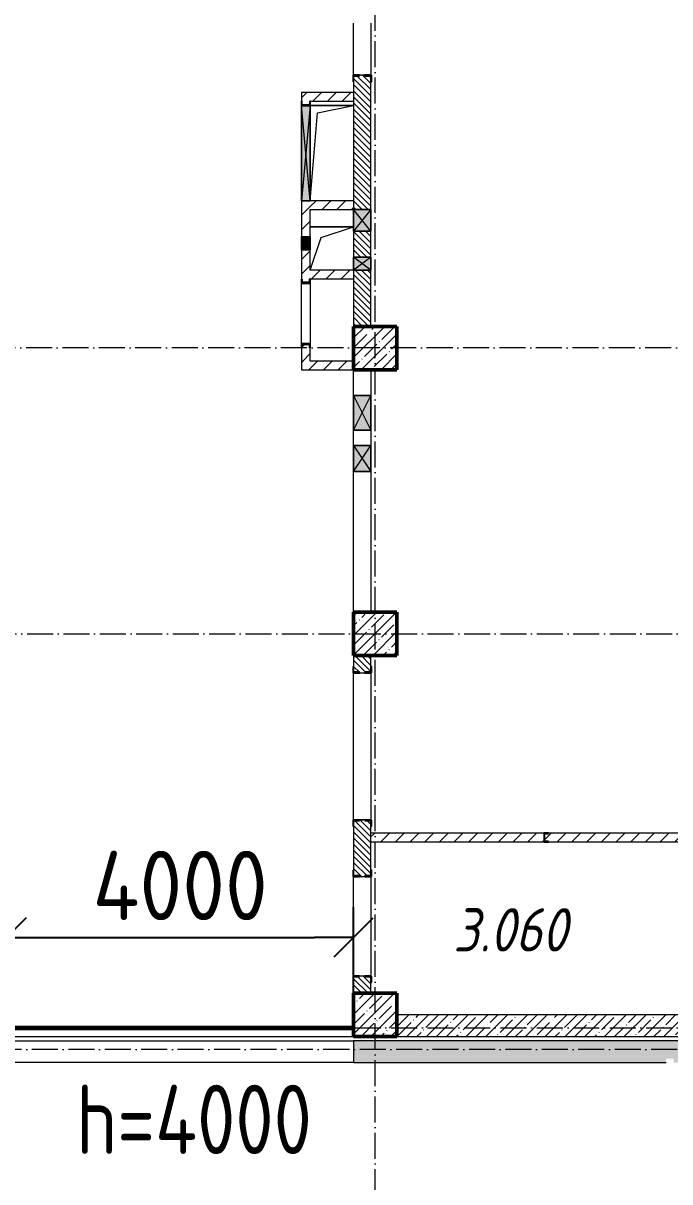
# Model space of a CAD drawing. Header units: millimetres. Extents: x 2294 to 908349, y -83289 to 219220.
# Drawn here: x 171373 to 178832, y 13880 to 27256 of the extents above; entities that cross this region are included whole.
import ezdxf

# ---------------------------------------------------------------- set-up
doc = ezdxf.new("R2010")
doc.units = ezdxf.units.MM
doc.linetypes.add('50_200_ШТРИХ_1Т_ш5_п1_п1_', pattern=[700, 500, -100, 0, -100])
for name, color, linetype, lineweight in [('A-DETL-GENF-OTLN', 7, 'Continuous', 9), ('A-FLOR-____-OTLN', 7, 'Continuous', 9), ('A-GENM-____-MCUT', 7, 'Continuous', 25), ('A-GENM-____-OTLN', 7, 'Continuous', 9), ('A-GENM-____-OTLN-1', 7, 'Continuous', 25), ('A-GLAZ-____-OTLN', 7, 'Continuous', 9), ('A-WALL-____-MCUT-1', 7, 'Continuous', 9), ('A-WALL-____-MCUT-3', 7, 'Continuous', 9), ('A-WALL-____-OTLN', 7, 'Continuous', 9), ('A-WALL-____-PATT-1', 7, 'Continuous', 9), ('A-WALL-FNSH-MCUT-1', 7, 'Continuous', 9), ('I-WALL-____-OTLN', 7, 'Continuous', 9), ('S-COLS-____-MCUT', 7, 'Continuous', 50), ('S-COLS-____-OTLN', 7, 'Continuous', 9), ('S-GRID-____-OTLN-1', 7, '50_200_ШТРИХ_1Т_ш5_п1_п1_', 9), ('Марки помещений', 7, 'Continuous', 9)]:
    doc.layers.add(name, color=color, linetype=linetype, lineweight=lineweight)
doc.styles.add('ISOCPEUR_I_2', font='isocpeui.ttf', dxfattribs={"width": 0.85, "height": 2.3})
doc.styles.get("Standard").update_dxf_attribs({"font": 'arial.ttf'})
doc.styles.add('СПДС', font='isocpeur.ttf', dxfattribs={"width": 0.9})
doc.dimstyles.new('Размера А3', dxfattribs={"dimtxt": 800, "dimasz": 450, "dimexe": 350, "dimexo": 100, "dimgap": 200, "dimtad": 1, "dimdec": 0, "dimrnd": 10, "dimzin": 0, "dimdsep": 46, "dimtxsty": 'СПДС', "dimblk": 'ARROWHEAD_6', "dimcen": 1, "dimclrd": 5, "dimclre": 5, "dimclrt": 5, "dimazin": 0, "dimtfac": 1, "dimtdec": 0, "dimtmove": 2, "dimatfit": 3, "dimfxl": 1, "dimtolj": 1, "dimtzin": 0, "dimarcsym": 0})
pattern_1 = [(135, (165583.507, 6025.276), (-35.35534, -35.35534), [])]
pattern_2 = [(45, (165583.5, 6025.28), (-114.04925, 114.04925), []), (45, (165697.56, 6025.28), (-114.04925, 114.04925), [201.612, -40.322, 3.353, -36.97])]
pattern_3 = [(45, (165583.51, 6025.28), (-84.8528, 84.8528), [])]

# ---------------------------------------------------------------- blocks, each defined once
blk = doc.blocks.new('3osi')
at = {"layer": 'S-GRID-____-OTLN-1', "color": 251, "ltscale": 0.6, "true_color": 0x636466}
for p, q in [((175433.5, 1542.7), (175433.5, 55906.2)), ((192291.2, 23506.3), (160914.7, 23506.3)), ((160914.7, 20206.3), (192291.2, 20206.3)), ((160914.7, 15656.3), (189454.1, 15656.3)), ((269657.9, 15406.3), (161153.7, 15406.3))]:
    blk.add_line(p, q, dxfattribs=at)
blk = doc.blocks.new('BSC_Колонна _Прямоугольная - 500х500-V122-АР1_План отверстий 3 этажа в осях 1-64_А-ГГ')
at = {"layer": 'S-COLS-____-OTLN'}
h = blk.add_hatch(dxfattribs=at)
h.set_pattern_fill('FP_145', color=256, style=0, pattern_type=2)
h.set_pattern_definition([(45, (-9850, -9781.04), (-114.0493, 114.0493), []), (45, (-9735.95, -9781.04), (-114.0493, 114.0493), [201.613, -40.323, 3.353, -36.97])])
h.paths.add_polyline_path([(-250, -250), (250, -250), (250, 250), (-250, 250)], flags=0)
at = {"layer": 'S-COLS-____-MCUT'}
for p, q in [((250, 250), (-250, 250)), ((-250, 250), (-250, -250)), ((250, -250), (250, 250)), ((-250, -250), (250, -250))]:
    blk.add_line(p, q, dxfattribs=at)
blk = doc.blocks.new('BSC_Колонна _Прямоугольная - 500х500-V124-АР1_План отверстий 3 этажа в осях 1-64_А-ГГ')
at = {"layer": 'S-COLS-____-OTLN'}
h = blk.add_hatch(dxfattribs=at)
h.set_pattern_fill('FP_147', color=256, style=0, pattern_type=2)
h.set_pattern_definition([(45, (-9850, -17481.04), (-114.0493, 114.0493), []), (45, (-9735.95, -17481.04), (-114.0493, 114.0493), [201.613, -40.323, 3.353, -36.97])])
h.paths.add_polyline_path([(-250, -250), (250, -250), (250, 250), (-250, 250)], flags=0)
at = {"layer": 'S-COLS-____-MCUT'}
for p, q in [((250, 250), (-250, 250)), ((-250, 250), (-250, -250)), ((250, -250), (250, 250)), ((-250, -250), (250, -250))]:
    blk.add_line(p, q, dxfattribs=at)
blk = doc.blocks.new('АР_Перемычка - АР_Перемычка-28704962-АР1_План отверстий 3 этажа в осях 1-64_А-ГГ')
at = {"layer": 'A-GENM-____-OTLN'}
blk.add_line((-350, -100), (-342, -100), dxfattribs=at)
blk = doc.blocks.new('154_Фахверк_СКБ_Швеллер - Тип_100_3960-28318856-АР1_План отверстий 3 этажа в осях 1-64_А-ГГ')
at = {"layer": 'A-GENM-____-MCUT'}
for p, q in [((175, 50), (125, 50)), ((125, 50), (125, -50)), ((128, 47), (175, 47)), ((128, -47), (128, 47)), ((175, 47), (175, 50)), ((125, -50), (175, -50)), ((175, -47), (128, -47)), ((175, -50), (175, -47))]:
    blk.add_line(p, q, dxfattribs=at)
blk = doc.blocks.new('154_Стойка_СКБ_Уголок - СМ-2180_200-28268025-АР1_План отверстий 3 этажа в осях 1-64_А-ГГ')
at = {"layer": 'A-GENM-____-MCUT'}
for p, q in [((125, 156), (125, 81)), ((200, 156), (125, 156)), ((131, 81), (131, 150)), ((131, 150), (200, 150)), ((200, 150), (200, 156)), ((125, 81), (131, 81)), ((131, 19), (125, 19)), ((125, 19), (125, -56)), ((131, -50), (131, 19)), ((125, -56), (200, -56)), ((200, -50), (131, -50)), ((200, -56), (200, -50))]:
    blk.add_line(p, q, dxfattribs=at)
blk = doc.blocks.new('Фахверк_СКБ_Уголок - 200_3550_зеркало-28264001-АР1_План отверстий 3 этажа в осях 1-64_А-ГГ')
at = {"layer": 'A-GENM-____-MCUT'}
for p, q in [((200, 156), (125, 156)), ((125, 156), (125, 81)), ((131, 81), (131, 150)), ((131, 150), (200, 150)), ((200, 150), (200, 156)), ((125, 81), (131, 81)), ((131, 19), (125, 19)), ((125, 19), (125, -56)), ((131, -50), (131, 19)), ((125, -56), (200, -56)), ((200, -50), (131, -50)), ((200, -56), (200, -50))]:
    blk.add_line(p, q, dxfattribs=at)
blk = doc.blocks.new('154_Стойка_СКБ_Уголок - СМ-2480_200-28346303-АР1_План отверстий 3 этажа в осях 1-64_А-ГГ')
at = {"layer": 'A-GENM-____-MCUT'}
for p, q in [((125, 156), (125, 81)), ((200, 156), (125, 156)), ((131, 81), (131, 150)), ((131, 150), (200, 150)), ((200, 150), (200, 156)), ((125, 81), (131, 81)), ((131, 19), (125, 19)), ((125, 19), (125, -56)), ((131, -50), (131, 19)), ((125, -56), (200, -56)), ((200, -50), (131, -50)), ((200, -56), (200, -50))]:
    blk.add_line(p, q, dxfattribs=at)
blk = doc.blocks.new('Стойка_Влож_Полоса боковая - Полоса-28213942-АР1_План отверстий 3 этажа в осях 1-64_А-ГГ')
at = {"layer": 'A-GENM-____-OTLN'}
for p, q in [((-5, 60), (0, 60)), ((-5, -60), (-5, 60)), ((0, 31), (0, -31)), ((0, -60), (-5, -60))]:
    blk.add_line(p, q, dxfattribs=at)
blk = doc.blocks.new('AR_Отверстие прямоугольное _в плите_ - AR_Отверстие прямоугольное _в плите_-V199-АР1_План отверстий 3 этажа в осях 1-64_А-ГГ')
at = {"layer": 'A-GENM-____-OTLN'}
for p, q in [((250, 250), (-250, 250)), ((-125, 125), (250, 250)), ((-250, -250), (-125, 125))]:
    blk.add_line(p, q, dxfattribs=at)
blk = doc.blocks.new('AR_Отверстие прямоугольное _в плите_ - AR_Отверстие прямоугольное _в плите_-30552711-АР1_План отверстий 3 этажа в осях 1-64_А-ГГ')
at = {"layer": 'A-GENM-____-OTLN'}
for p, q in [((250, 550), (-250, 550)), ((-167, 467), (250, 550)), ((-250, -550), (-167, 467))]:
    blk.add_line(p, q, dxfattribs=at)
blk = doc.blocks.new('154_Стойка_СКБ_Швеллер - СМ-2180_100-28318692-АР1_План отверстий 3 этажа в осях 1-64_А-ГГ')
at = {"layer": 'A-GENM-____-MCUT'}
for p, q in [((171, 50), (125, 50)), ((125, 50), (125, -50)), ((129.5, 42.4), (171, 42.4)), ((129.5, -42.4), (129.5, 42.4)), ((171, 42.4), (171, 50)), ((125, -50), (171, -50)), ((171, -42.4), (129.5, -42.4)), ((171, -50), (171, -42.4))]:
    blk.add_line(p, q, dxfattribs=at)
blk = doc.blocks.new('AR_Отверстие прямоугольное _в стене__БезПР - AR_Отверстие прямоугольное _в стене__БезПР-36427964-АР1_План отверстий 3 этажа в осях 1-64_А-ГГ')
at = {"layer": 'A-GLAZ-____-OTLN'}
blk.add_hatch(color=256, dxfattribs=at).paths.add_polyline_path([(-150, -100), (150, -100), (150, 100), (-150, 100)], flags=0)
at = {"layer": 'A-DETL-GENF-OTLN'}
for p, q in [((-150, -100), (-150, 100)), ((-150, 100), (150, 100)), ((150, 100), (-150, -100)), ((-150, 100), (150, -100)), ((150, 100), (-150, 100)), ((-150, 100), (-150, -100)), ((150, 100), (150, -100)), ((150, -100), (150, 100)), ((150, -100), (-150, -100)), ((-150, -100), (150, -100))]:
    blk.add_line(p, q, dxfattribs=at)
at = {"layer": 'A-GLAZ-____-OTLN'}
blk.add_line((150, 100), (-150, 100), dxfattribs=at)
blk = doc.blocks.new('AR_Отверстие прямоугольное _в стене_ - AR_Отверстие прямоугольное _в стене__ОВ-36943067-АР1_План отверстий 3 этажа в осях 1-64_А-ГГ')
at = {"layer": 'A-GLAZ-____-OTLN'}
blk.add_hatch(color=256, dxfattribs=at).paths.add_polyline_path([(-550, -50), (550, -50), (550, 50), (-550, 50), (-550, -47)], flags=0)
at = {"layer": 'A-DETL-GENF-OTLN'}
for p, q in [((-550, 50), (550, 50)), ((550, 50), (-550, -50)), ((-550, 50), (550, -50)), ((550, 50), (-550, 50)), ((550, 50), (550, -50)), ((550, -50), (550, 50)), ((550, -50), (-550, -50)), ((-550, -50), (550, -50))]:
    blk.add_line(p, q, dxfattribs=at)
blk = doc.blocks.new('AR_Отверстие прямоугольное _в стене__БезПР - AR_Отверстие прямоугольное _в стене__БезПР-36992797-АР1_План отверстий 3 этажа в осях 1-64_А-ГГ')
at = {"layer": 'A-GLAZ-____-OTLN'}
blk.add_hatch(color=256, dxfattribs=at).paths.add_polyline_path([(-200, -100), (200, -100), (200, 100), (-200, 100)], flags=0)
at = {"layer": 'A-DETL-GENF-OTLN'}
for p, q in [((-200, -100), (-200, 100)), ((-200, 100), (200, 100)), ((200, 100), (-200, -100)), ((-200, 100), (200, -100)), ((200, 100), (-200, 100)), ((-200, 100), (-200, -100)), ((200, 100), (200, -100)), ((200, -100), (200, 100)), ((200, -100), (-200, -100)), ((-200, -100), (200, -100))]:
    blk.add_line(p, q, dxfattribs=at)
at = {"layer": 'A-GLAZ-____-OTLN'}
blk.add_line((200, 100), (-200, 100), dxfattribs=at)
blk = doc.blocks.new('AR_Отверстие прямоугольное _в стене__БезПР - AR_Отверстие прямоугольное _в стене__БезПР-36427593-АР1_План отверстий 3 этажа в осях 1-64_А-ГГ')
at = {"layer": 'A-GLAZ-____-OTLN'}
blk.add_hatch(color=256, dxfattribs=at).paths.add_polyline_path([(75, 100), (-75, 100), (-75, -100), (75, -100)], flags=0)
at = {"layer": 'A-DETL-GENF-OTLN'}
for p, q in [((-75, -100), (-75, 100)), ((-75, 100), (75, 100)), ((75, 100), (-75, -100)), ((-75, 100), (75, -100)), ((75, 100), (-75, 100)), ((-75, 100), (-75, -100)), ((75, 100), (75, -100)), ((75, -100), (75, 100)), ((75, -100), (-75, -100)), ((-75, -100), (75, -100))]:
    blk.add_line(p, q, dxfattribs=at)
blk = doc.blocks.new('AR_Отверстие прямоугольное _в стене__БезПР - AR_Отверстие прямоугольное _в стене__БезПР-36428168-АР1_План отверстий 3 этажа в осях 1-64_А-ГГ')
at = {"layer": 'A-GLAZ-____-OTLN'}
blk.add_hatch(color=256, dxfattribs=at).paths.add_polyline_path([(75, -50), (75, 50), (-75, 50), (-75, -50)], flags=0)
at = {"layer": 'A-DETL-GENF-OTLN'}
for p, q in [((-75, -50), (-75, 50)), ((-75, 50), (75, 50)), ((75, 50), (-75, -50)), ((-75, 50), (75, -50)), ((75, 50), (-75, 50)), ((-75, 50), (-75, -50)), ((75, 50), (75, -50)), ((75, -50), (75, 50)), ((75, -50), (-75, -50)), ((-75, -50), (75, -50))]:
    blk.add_line(p, q, dxfattribs=at)
blk = doc.blocks.new('AR_Отверстие прямоугольное _в стене__БезПР - AR_Отверстие прямоугольное _в стене__БезПР-36899716-АР1_План отверстий 3 этажа в осях 1-64_А-ГГ')
at = {"layer": 'A-GLAZ-____-OTLN'}
blk.add_hatch(color=256, dxfattribs=at).paths.add_polyline_path([(125, 100), (-125, 100), (-125, -100), (125, -100)], flags=0)
at = {"layer": 'A-DETL-GENF-OTLN'}
for p, q in [((-125, -100), (-125, 100)), ((-125, 100), (125, 100)), ((125, 100), (-125, -100)), ((-125, 100), (125, -100)), ((125, 100), (-125, 100)), ((-125, 100), (-125, -100)), ((125, 100), (125, -100)), ((125, -100), (125, 100)), ((125, -100), (-125, -100)), ((-125, -100), (125, -100))]:
    blk.add_line(p, q, dxfattribs=at)
blk = doc.blocks.new('154_Фахверк_СКБ_Швеллер - Тип_100_3960_зеркало-36793856-АР1_План отверстий 3 этажа в осях 1-64_А-ГГ')
at = {"layer": 'A-GENM-____-MCUT'}
for p, q in [((175, 50), (125, 50)), ((125, 50), (125, -50)), ((128, 47), (175, 47)), ((128, -47), (128, 47)), ((175, 47), (175, 50)), ((125, -50), (175, -50)), ((175, -47), (128, -47)), ((175, -50), (175, -47))]:
    blk.add_line(p, q, dxfattribs=at)
blk = doc.blocks.new('3floor')
at = {"layer": 'A-WALL-____-PATT-1'}
h = blk.add_hatch(dxfattribs=at)
h.set_pattern_fill('FP_6', color=256, style=0, pattern_type=2)
h.set_pattern_definition(pattern_1)
h.paths.add_polyline_path([(175384, 23756), (175384, 24406), (175184, 24406), (175184, 23756)], flags=0)
h.paths.add_polyline_path([(175328, 24556), (175384, 24556), (175384, 24856), (175184, 24856), (175184, 24556)], flags=0)
h.paths.add_polyline_path([(175384, 25106), (175384, 26650), (175315, 26650), (175315, 26656), (175253, 26656), (175253, 26650), (175184, 26650), (175184, 25106), (175290, 25106)], flags=0)
h.paths.add_polyline_path([(175253, 28356), (175315, 28356), (175315, 28362), (175384, 28362), (175384, 28556), (175184, 28556), (175184, 28362), (175253, 28362)], flags=0)
h = blk.add_hatch(dxfattribs=at)
h.set_pattern_fill('FP_4', color=256, style=0, pattern_type=2)
h.set_pattern_definition(pattern_3)
h.paths.add_polyline_path([(174684, 23356), (174684, 23510), (174676, 23510), (174676, 23552), (174591, 23552), (174591, 23510), (174584, 23510), (174584, 23356), (174676, 23356)], flags=0)
h.paths.add_polyline_path([(174591, 24261), (174676, 24261), (174676, 24302), (174684, 24302), (174684, 24641), (174584, 24641), (174584, 24302), (174591, 24302), (174591, 24268)], flags=0)
h.paths.add_polyline_path([(174640, 24791), (174684, 24791), (174684, 25206), (174584, 25206), (174584, 24791)], flags=0)
h.paths.add_polyline_path([(174595, 26309), (174681, 26309), (174681, 26356), (174684, 26356), (174684, 26456), (174584, 26456), (174584, 26356), (174587, 26356), (174587, 26309)], flags=0)
h = blk.add_hatch(dxfattribs=at)
h.set_pattern_fill('FP_4', color=256, style=0, pattern_type=2)
h.set_pattern_definition(pattern_3)
h.paths.add_polyline_path([(174684, 26356), (175184, 26356), (175184, 26456), (174684, 26456)], flags=0)
h = blk.add_hatch(dxfattribs=at)
h.set_pattern_fill('FP_4', color=256, style=0, pattern_type=2)
h.set_pattern_definition(pattern_3)
h.paths.add_polyline_path([(174684, 25106), (175184, 25106), (175184, 25206), (174684, 25206)], flags=0)
h = blk.add_hatch(dxfattribs=at)
h.set_pattern_fill('FP_4', color=256, style=0, pattern_type=2)
h.set_pattern_definition(pattern_3)
h.paths.add_polyline_path([(175184, 24306), (175184, 24406), (174684, 24406), (174684, 24306)], flags=0)
h = blk.add_hatch(dxfattribs=at)
h.set_pattern_fill('FP_4', color=256, style=0, pattern_type=2)
h.set_pattern_definition(pattern_3)
h.paths.add_polyline_path([(175184, 23256), (175184, 23356), (174584, 23356), (174584, 23256)], flags=0)
h = blk.add_hatch(dxfattribs=at)
h.set_pattern_fill('FP_6', color=256, style=0, pattern_type=2)
h.set_pattern_definition(pattern_1)
h.paths.add_polyline_path([(175253, 16056), (175384, 16056), (175384, 16250), (175315, 16250), (175315, 16256), (175253, 16256), (175253, 16250), (175184, 16250), (175184, 16056)], flags=0)
h.paths.add_polyline_path([(175315, 17406), (175315, 17412), (175384, 17412), (175384, 18050), (175315, 18050), (175315, 18056), (175253, 18056), (175253, 18050), (175184, 18050), (175184, 17412), (175253, 17412), (175253, 17406)], flags=0)
h.paths.add_polyline_path([(175253, 19756), (175315, 19756), (175315, 19762), (175384, 19762), (175384, 19956), (175184, 19956), (175184, 19762), (175253, 19762)], flags=0)
h = blk.add_hatch(dxfattribs=at)
h.set_pattern_fill('FP_4', color=256, style=0, pattern_type=2)
h.set_pattern_definition(pattern_3)
h.paths.add_polyline_path([(179334, 17806), (179334, 17906), (177434, 17906), (177434, 17903), (177387, 17903), (177387, 17809), (177434, 17809), (177434, 17806)], flags=0)
h.paths.add_polyline_path([(175384, 17806), (177384, 17806), (177384, 17906), (175384, 17906)], flags=0)
h = blk.add_hatch(dxfattribs=at)
h.set_pattern_fill('FP_38', color=256, style=0, pattern_type=2)
h.set_pattern_definition(pattern_2)
h.paths.add_polyline_path([(188434, 15556), (188434, 15806), (184334, 15806), (184334, 15556), (186779, 15556)], flags=0)
h.paths.add_polyline_path([(183184, 15556), (183184, 15806), (175684, 15806), (175684, 15556), (182361, 15556)], flags=0)
h = blk.add_hatch(dxfattribs=at)
h.set_pattern_fill('FP_38', color=256, style=0, pattern_type=2)
h.set_pattern_definition(pattern_2)
h.paths.add_polyline_path([(188547, 15256), (189134, 15256), (189134, 15506), (184334, 15506), (184334, 15256), (186779, 15256)], flags=0)
h.paths.add_polyline_path([(183184, 15256), (183184, 15506), (175184, 15506), (175184, 15256), (178789, 15256), (178789, 15302), (178876, 15302), (178876, 15256), (181477, 15256)], flags=0)
h.paths.add_polyline_path([(171184, 15256), (171184, 15506), (163634, 15506), (163634, 15256), (170872, 15256)], flags=0)
at = {"layer": 'S-COLS-____-OTLN'}
h = blk.add_hatch(dxfattribs=at)
h.set_pattern_fill('FP_38', color=256, style=0, pattern_type=2)
h.set_pattern_definition(pattern_2)
h.paths.add_polyline_path([(175184, 19956), (175684, 19956), (175684, 20456), (175184, 20456)], flags=0)
at = {"layer": 'A-FLOR-____-OTLN'}
for p, q in [((174684, 26306), (175184, 26306)), ((174684, 24906), (175184, 24906)), ((171184, 15556), (175184, 15556))]:
    blk.add_line(p, q, dxfattribs=at)
at = {"layer": 'A-WALL-____-MCUT-1'}
for p, q in [((178984, 15806), (175684, 15806)), ((175684, 15556), (183184, 15556)), ((183184, 15506), (175184, 15506)), ((175184, 15506), (175184, 15256)), ((175184, 15256), (178789, 15256))]:
    blk.add_line(p, q, dxfattribs=at)
at = {"layer": 'A-WALL-____-MCUT-3'}
for p, q in [((175184, 26581), (175184, 25106)), ((175384, 25106), (175384, 26581)), ((175184, 24856), (175184, 24556)), ((175384, 24556), (175384, 24856)), ((175184, 24406), (175184, 23756)), ((175384, 23756), (175384, 24406)), ((175184, 19956), (175184, 19831)), ((175384, 19956), (175184, 19956)), ((175384, 19831), (175384, 19956)), ((175253, 19756), (175315, 19756)), ((175184, 17981), (175184, 17481)), ((175384, 17481), (175384, 17981)), ((175253, 17406), (175315, 17406)), ((175315, 16256), (175253, 16256)), ((175184, 16181), (175184, 16056)), ((175384, 16056), (175384, 16181))]:
    blk.add_line(p, q, dxfattribs=at)
at = {"layer": 'A-WALL-____-OTLN'}
for p, q in [((171184, 15506), (175184, 15506)), ((175184, 15256), (171184, 15256))]:
    blk.add_line(p, q, dxfattribs=at)
at = {"layer": 'A-WALL-FNSH-MCUT-1'}
for p, q in [((174584, 26456), (174584, 26356)), ((175184, 26456), (174584, 26456)), ((174684, 26356), (175184, 26356)), ((174584, 25206), (174584, 24791)), ((175184, 25206), (174684, 25206)), ((174684, 24791), (174684, 25106)), ((174684, 25106), (175184, 25106)), ((175184, 25106), (175184, 25106)), ((174584, 24641), (174584, 24302)), ((174684, 24406), (174684, 24641)), ((175184, 24406), (174684, 24406)), ((174684, 24302), (174684, 24306)), ((174684, 24306), (175184, 24306)), ((174584, 23510), (174584, 23256)), ((174684, 23356), (174684, 23510)), ((175184, 23356), (174684, 23356)), ((174584, 23256), (175184, 23256)), ((177384, 17906), (175384, 17906)), ((175384, 17806), (177384, 17806)), ((179334, 17906), (177434, 17906)), ((177434, 17806), (179334, 17806))]:
    blk.add_line(p, q, dxfattribs=at)
at = {"layer": 'I-WALL-____-OTLN'}
for p, q in [((175184, 26656), (175184, 27256)), ((175384, 27256), (175384, 26656)), ((174584, 23556), (174584, 24256)), ((174684, 24256), (174684, 23556)), ((175184, 22956), (175184, 23256)), ((175384, 23256), (175384, 22956)), ((175184, 22381), (175184, 22556)), ((175384, 22556), (175384, 22381)), ((175184, 20456), (175184, 22081)), ((175384, 22081), (175384, 20456)), ((175184, 18056), (175184, 19756)), ((175384, 19756), (175384, 18056)), ((175184, 16256), (175184, 17406)), ((175384, 17406), (175384, 16256))]:
    blk.add_line(p, q, dxfattribs=at)
at = {"layer": 'S-COLS-____-MCUT'}
for p, q in [((175684, 20456), (175184, 20456)), ((175184, 20456), (175184, 19956)), ((175684, 19956), (175684, 20456)), ((175184, 19956), (175684, 19956))]:
    blk.add_line(p, q, dxfattribs=at)
at = {"layer": 'A-GENM-____-OTLN'}
for name, p, rotation in [('Стойка_Влож_Полоса боковая - Полоса-28213942-АР1_План отверстий 3 этажа в осях 1-64_А-ГГ', (175284, 26656), 269.9999999999999), ('АР_Перемычка - АР_Перемычка-28704962-АР1_План отверстий 3 этажа в осях 1-64_А-ГГ', (175284, 26656), 89.99999999999991), ('Стойка_Влож_Полоса боковая - Полоса-28213942-АР1_План отверстий 3 этажа в осях 1-64_А-ГГ', (175284, 18056), 269.9999999999999)]:
    blk.add_blockref(name, p, dxfattribs=dict(at, rotation=rotation))
for name, p in [('AR_Отверстие прямоугольное _в плите_ - AR_Отверстие прямоугольное _в плите_-30552711-АР1_План отверстий 3 этажа в осях 1-64_А-ГГ', (174934, 25756)), ('AR_Отверстие прямоугольное _в плите_ - AR_Отверстие прямоугольное _в плите_-V199-АР1_План отверстий 3 этажа в осях 1-64_А-ГГ', (174934, 24656))]:
    blk.add_blockref(name, p, dxfattribs=at)
at = {"layer": 'A-GENM-____-OTLN-1'}
for name, p, rotation in [('154_Стойка_СКБ_Уголок - СМ-2480_200-28346303-АР1_План отверстий 3 этажа в осях 1-64_А-ГГ', (175234, 26781), 269.9999999999999), ('154_Фахверк_СКБ_Швеллер - Тип_100_3960_зеркало-36793856-АР1_План отверстий 3 этажа в осях 1-64_А-ГГ', (174634, 26181), 89.99999999999993), ('154_Стойка_СКБ_Швеллер - СМ-2180_100-28318692-АР1_План отверстий 3 этажа в осях 1-64_А-ГГ', (174634, 24131), 89.99999999999993), ('154_Стойка_СКБ_Швеллер - СМ-2180_100-28318692-АР1_План отверстий 3 этажа в осях 1-64_А-ГГ', (174634, 23681), 269.9999999999999), ('Фахверк_СКБ_Уголок - 200_3550_зеркало-28264001-АР1_План отверстий 3 этажа в осях 1-64_А-ГГ', (175334, 19631), 89.99999999999993), ('154_Стойка_СКБ_Уголок - СМ-2480_200-28346303-АР1_План отверстий 3 этажа в осях 1-64_А-ГГ', (175234, 18181), 269.9999999999999), ('154_Стойка_СКБ_Уголок - СМ-2180_200-28268025-АР1_План отверстий 3 этажа в осях 1-64_А-ГГ', (175334, 17281), 89.99999999999993), ('Фахверк_СКБ_Уголок - 200_3550_зеркало-28264001-АР1_План отверстий 3 этажа в осях 1-64_А-ГГ', (175234, 16381), 269.9999999999999)]:
    blk.add_blockref(name, p, dxfattribs=dict(at, rotation=rotation))
blk.add_blockref('154_Фахверк_СКБ_Швеллер - Тип_100_3960-28318856-АР1_План отверстий 3 этажа в осях 1-64_А-ГГ', (177259, 17856), dxfattribs=at)
at = {"layer": 'A-GLAZ-____-OTLN'}
for name, p, rotation in [('AR_Отверстие прямоугольное _в стене_ - AR_Отверстие прямоугольное _в стене__ОВ-36943067-АР1_План отверстий 3 этажа в осях 1-64_А-ГГ', (174634, 25756), 269.9999999999999), ('AR_Отверстие прямоугольное _в стене__БезПР - AR_Отверстие прямоугольное _в стене__БезПР-36899716-АР1_План отверстий 3 этажа в осях 1-64_А-ГГ', (175284, 24981), 269.9999999999999), ('AR_Отверстие прямоугольное _в стене__БезПР - AR_Отверстие прямоугольное _в стене__БезПР-36428168-АР1_План отверстий 3 этажа в осях 1-64_А-ГГ', (174634, 24716), 269.9999999999999), ('AR_Отверстие прямоугольное _в стене__БезПР - AR_Отверстие прямоугольное _в стене__БезПР-36427593-АР1_План отверстий 3 этажа в осях 1-64_А-ГГ', (175284, 24481), 269.9999999999999), ('AR_Отверстие прямоугольное _в стене__БезПР - AR_Отверстие прямоугольное _в стене__БезПР-36992797-АР1_План отверстий 3 этажа в осях 1-64_А-ГГ', (175284, 22756), 89.99999999999997), ('AR_Отверстие прямоугольное _в стене__БезПР - AR_Отверстие прямоугольное _в стене__БезПР-36427964-АР1_План отверстий 3 этажа в осях 1-64_А-ГГ', (175284, 22231), 89.99999999999997)]:
    blk.add_blockref(name, p, dxfattribs=dict(at, rotation=rotation))
at = {"layer": 'S-COLS-____-OTLN'}
for name, p in [('BSC_Колонна _Прямоугольная - 500х500-V124-АР1_План отверстий 3 этажа в осях 1-64_А-ГГ', (175434, 23506)), ('BSC_Колонна _Прямоугольная - 500х500-V122-АР1_План отверстий 3 этажа в осях 1-64_А-ГГ', (175434, 15806))]:
    blk.add_blockref(name, p, dxfattribs=at)
at = {"layer": 'Марки помещений', "insert": (176334, 17039), "char_height": 500, "width": 785.65, "attachment_point": 1, "style": 'ISOCPEUR_I_2'}
blk.add_mtext('3.060', dxfattribs=at)
blk = doc.blocks.new('ARROWHEAD_6')
at = {"color": 0, "linetype": 'Continuous'}
for p, q in [((-0.5, -0.5), (0.5, 0.5)), ((0, 0), (-1, 0))]:
    blk.add_line(p, q, dxfattribs=at)
blk = doc.blocks.new('*D2456')
at = {"color": 5, "lineweight": -2, "transparency": 16777216}
for p, q in [((171184, 15756), (171184, 17051)), ((175184, 15756), (175184, 17051)), ((171634, 16701), (174734, 16701))]:
    blk.add_line(p, q, dxfattribs=at)
at = {"layer": 'Defpoints', "color": 0, "transparency": 16777216}
for p in [(175184, 16701), (171184, 15656), (175184, 15656)]:
    blk.add_point(p, dxfattribs=at)
at = {"color": 5, "lineweight": -2, "transparency": 16777216, "xscale": 450, "yscale": 450, "zscale": 450, "rotation": 180}
blk.add_blockref('ARROWHEAD_6', (171184, 16701), dxfattribs=at)
at = {"color": 5, "lineweight": -2, "transparency": 16777216, "xscale": 450, "yscale": 450, "zscale": 450}
blk.add_blockref('ARROWHEAD_6', (175184, 16701), dxfattribs=at)
at = {"color": 5, "transparency": 16777216, "insert": (173184, 17301), "char_height": 800, "attachment_point": 5, "style": 'СПДС'}
blk.add_mtext('\\A1;4000', dxfattribs=at)

msp = doc.modelspace()

# ---------------------------------------------------------------- linework, layer by layer
at = {"color": 1, "lineweight": 60}
msp.add_lwpolyline([(171183.5, 15656.3), (175183.5, 15656.3)], dxfattribs=at)

# ---------------------------------------------------------------- block references
for name in ['3osi', '3floor']:
    msp.add_blockref(name, (0, 0))

# ---------------------------------------------------------------- texts
at = {"color": 5, "insert": (171981.5, 15000.3), "char_height": 800, "attachment_point": 1}
msp.add_mtext_dynamic_manual_height_columns('{\\fГОСТ тип А|b0|i0|c0|p34;h=4000}', width=4795.892, gutter_width=1772.3, heights=[982.9], dxfattribs=at)

# ---------------------------------------------------------------- dimensions: what is measured, and where the dimension line sits
at = {"color": 5}
dim = msp.add_linear_dim(base=(175183.5, 16701.4), p1=(171183.5, 15656.3), p2=(175183.5, 15656.3), dimstyle='Размера А3', dxfattribs=at)
dim.commit()
dim.dimension.update_dxf_attribs({"geometry": '*D2456', "text_midpoint": (173183.5, 17301.4)})

doc.saveas('drawing.dxf')
